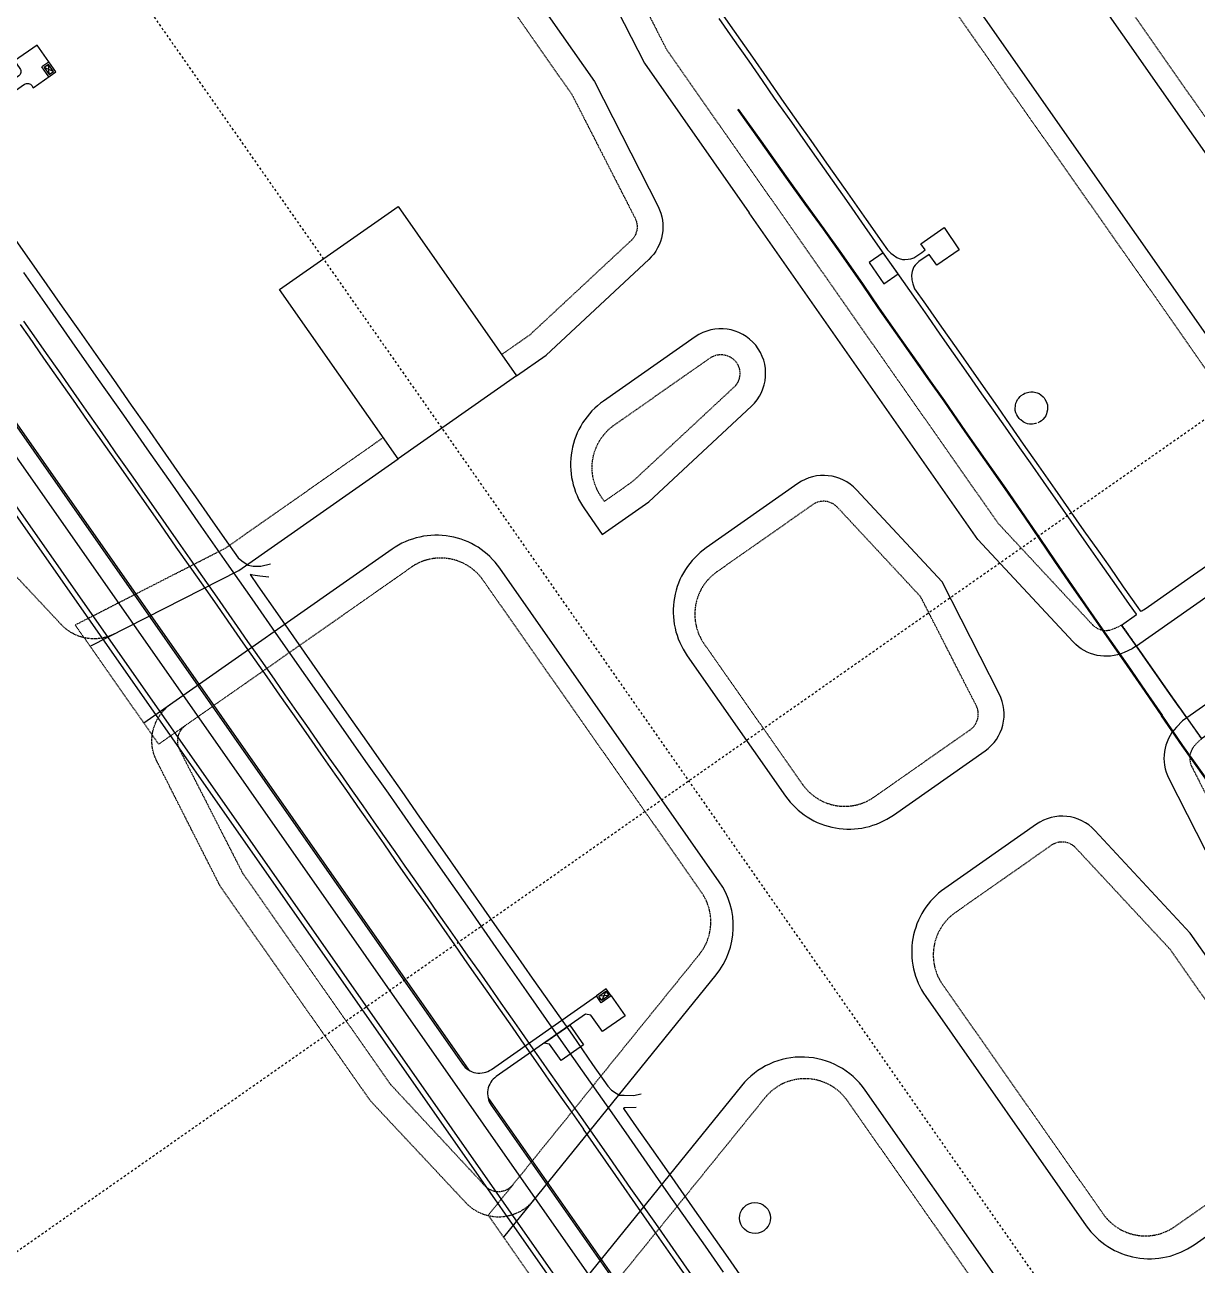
# Model space of a CAD drawing. Header units: millimetres. Extents: x 152904052 to 153933663, y 538271515 to 539240469.
# Drawn here: x 153529410 to 153536220, y 539104976 to 539112177 of the extents above; entities that cross this region are included whole.
import ezdxf

# ---------------------------------------------------------------- set-up
doc = ezdxf.new("R2010")
doc.units = ezdxf.units.MM
doc.linetypes.add('HIDDEN', pattern=[5.08, 2.54, -2.54])
doc.layers.add('BORD', color=7, linetype='Continuous')

msp = doc.modelspace()

# ---------------------------------------------------------------- linework, layer by layer
at = {"layer": 'BORD', "color": 8, "linetype": 'HIDDEN', "ltscale": 5}
for p, q in [((153496404.5, 539081976.6), (153619277.3, 539168013)), ((153516059.1, 539132362.1), (153567681, 539058638.4))]:
    msp.add_line(p, q, dxfattribs=at)
at = {"layer": 'BORD', "color": 137}
for p, q in [((153532640.1, 539112678.8), (153533010.2, 539111954.1)), ((153533010.2, 539111954.1), (153533618.2, 539111085.8))]:
    msp.add_line(p, q, dxfattribs=at)
at = {"layer": 'BORD', "color": 133}
for p, q in [((153529550.6, 539111961), (153529509.6, 539111932.3)), ((153529549.8, 539111875), (153529509.6, 539111932.3)), ((153529576.8, 539111906.1), (153529523.6, 539111929.9)), ((153529552.2, 539111888.9), (153529548.1, 539111947.1)), ((153532787.7, 539106579.5), (153532730.4, 539106539.3)), ((153532816.4, 539106538.5), (153532787.7, 539106579.5)), ((153532759, 539106498.4), (153532730.4, 539106539.3)), ((153532802.5, 539106541), (153532744.3, 539106536.9)), ((153532755.5, 539106520.9), (153532748.1, 539106515.8)), ((153532816.4, 539106538.5), (153532759, 539106498.4)), ((153532785.3, 539106565.6), (153532761.5, 539106512.3))]:
    msp.add_line(p, q, dxfattribs=at)
at = {"layer": 'BORD', "color": 133, "linetype": 'HIDDEN'}
msp.add_line((153529702.7, 539108692.7), (153530187.7, 539108000.1), dxfattribs=at)
at = {"layer": 'BORD', "color": 137, "linetype": 'HIDDEN', "flags": 128}
msp.add_lwpolyline([(153529930.5, 539108640.6, -0.334225), (153529622.5, 539108694.4), (153529065.1, 539109289.4), (153523544.5, 539117173.7), (153523174.4, 539117898.5, -0.323468), (153523220.9, 539118199.4), (153523804.4, 539118790.1), (153529931.6, 539123080.5), (153530634.9, 539123467.3, -0.35228), (153530955.9, 539123410.7), (153531484.5, 539122806.7), (153535915.4, 539116478.7)], format="xyb", dxfattribs=at)
at = {"layer": 'BORD', "color": 133, "linetype": 'Continuous'}
for points in [[(153537477.2, 539097415, 0.415329), (153537523.2, 539097673), (153525052.7, 539115482.7, -0.198912), (153524984, 539115792.8), (153525086.7, 539116375.3, 0.198702), (153525023.1, 539116662.7)], [(153537510.6, 539097368.4, 0.414286), (153537563.5, 539097667.8), (153525077.3, 539115499.9, -0.198912), (153525013.5, 539115787.6), (153525115.5, 539116365.6, 0.199512), (153525046.2, 539116676.5)]]:
    msp.add_lwpolyline(points, format="xyb", dxfattribs=at)
at = {"layer": 'BORD', "color": 133}
for points in [[(153535665.8, 539101743.4, 0.414214), (153535317.7, 539101804.8), (153535302.7, 539101794.3, -0.414214), (153534815.3, 539101880.3), (153525243.4, 539115550.4, -0.013263), (153525233.1, 539115565.9, -0.013263)], [(153528505.4, 539111066, -0.386663), (153528541, 539111223.5), (153529409.3, 539111831.5, -0.414214), (153529451.1, 539111824.2), (153529459.7, 539111811.9), (153529590.7, 539111903.6), (153529481.8, 539112059.3), (153529350.7, 539111967.5), (153529382.2, 539111922.5, -0.414214), (153529374.9, 539111880.7), (153528506.6, 539111272.7, -0.386663), (153528346.4, 539111293.1)], [(153531953.4, 539106141.8, 0.414214), (153532120.5, 539106112.3), (153532730.4, 539106539.3)], [(153532816.4, 539106538.5), (153532896.7, 539106423.9), (153532765.6, 539106332.1), (153532698.5, 539106427.9), (153532666.5, 539106433.6), (153532149.2, 539106071.4, 0.414214), (153532119.8, 539105904.3)], [(153532100.4, 539105949.3), (153534905.4, 539101943.4, 0.414214), (153535239.7, 539101884.4), (153535254.6, 539101894.9, -0.414214), (153535756, 539101806.5)], [(153532119.8, 539105904.3), (153534897.2, 539101937.6, 0.414214), (153535245.4, 539101876.2), (153535260.3, 539101886.7, -0.414214), (153535747.8, 539101800.7)]]:
    msp.add_lwpolyline(points, format="xyb", dxfattribs=at)
at = {"layer": 'BORD', "color": 133, "linetype": 'HIDDEN', "flags": 128}
for points in [[(153533449.8, 539114202.9), (153531729.6, 539112998.4), (153532589.7, 539111770.1), (153532955.1, 539111054.6, -0.335117), (153532932.1, 539110924.1), (153532344, 539110376.7), (153532180.6, 539110262.3)], [(153534028.9, 539113375.6, 0.414113), (153533611.1, 539113449.1), (153532808.5, 539112887.2, 0.374152), (153532773.7, 539112747), (153533139, 539112031.6), (153535062.9, 539109284), (153535610.2, 539108696, 0.319651), (153535735.2, 539108670.3), (153535768.7, 539108685.1), (153535781.3, 539108693.9), (153536245.9, 539108030.4), (153536233.3, 539108021.6), (153536208, 539107995.2, 0.319651), (153536189.3, 539107869), (153536554.7, 539107153.5), (153536809.5, 539106789.7), (153537356.8, 539106201.7, 0.319651), (153537481.8, 539106176), (153537515.3, 539106190.8), (153538306, 539106744.5, 0.414214), (153538379.7, 539107162.3), (153538478, 539107231.2)], [(153533445.6, 539103347.3), (153534911.9, 539104374, 0.414214), (153534985.5, 539104791.8), (153534188.3, 539105930.4, 0.498582), (153533709.4, 539105947.1), (153532591.7, 539104566.8), (153532102.4, 539105265.6), (153533328.4, 539106779.6, 0.334595), (153533341, 539107140.5), (153532071.8, 539108953.1, 0.414214), (153531654, 539109026.8), (153530187.7, 539108000.1)], [(153532364.9, 539105351.4, -0.455041), (153531973.1, 539105337.2), (153531416.4, 539105931.5), (153530545, 539107176), (153530176.6, 539107903, -0.373238), (153530259.4, 539108233.5)], [(153530343.7, 539108109.3, 0.374152), (153530308.9, 539107969.1), (153530674.2, 539107253.7), (153531533.6, 539106026.4), (153532080.9, 539105438.4, 0.456516), (153532247, 539105444.2)], [(153536063.2, 539106809.4), (153535515.9, 539107397.4, 0.374152), (153535372.3, 539107412.6), (153534815.2, 539107022.6, 0.414214), (153534741.6, 539106604.8), (153535673.6, 539105273.6, 0.414214), (153536091.5, 539105200), (153536648.5, 539105590, 0.374152), (153536683.3, 539105730.1), (153536318, 539106445.6), (153536063.2, 539106809.4)]]:
    msp.add_lwpolyline(points, format="xyb", dxfattribs=at)
at = {"layer": 'BORD', "color": 137, "flags": 128}
for points in [[(153533634.1, 539114148.9), (153531938.5, 539112961.6), (153532718.6, 539111847.6), (153533088.7, 539111122.8, -0.335117), (153533034.3, 539110814.3), (153532438.6, 539110259.8)], [(153535867.3, 539108571.1), (153535842.8, 539108553.9), (153535795.9, 539108533.1, -0.319651), (153535500.4, 539108593.8), (153534946, 539109189.5), (153533618.2, 539111085.8)], [(153532191.9, 539105137.8), (153533425.3, 539106660.9, 0.334595), (153533444.2, 539107202.2), (153532170.1, 539109021.9, 0.414214), (153531543.3, 539109132.5), (153530101.6, 539108123)], [(153536159.9, 539108153.3), (153536135.3, 539108136.1), (153536099.8, 539108099.1, 0.319651), (153536055.7, 539107800.8), (153536425.8, 539107076), (153536692.6, 539106695.1), (153537247, 539106099.5, 0.319651), (153537542.4, 539106038.8), (153537589.3, 539106059.5), (153538367.5, 539106604.4, 0.414213), (153538478, 539107231.2), (153539286.7, 539106076.2, 0.414214), (153538660, 539106186.7), (153537881.8, 539105641.8), (153537846.3, 539105604.8, 0.319651), (153537802.3, 539105306.4), (153538172.4, 539104581.7), (153540155.9, 539101749), (153540710.3, 539101153.3, 0.314903), (153541001.6, 539101090.9), (153541006.7, 539101093.1, 0.053004), (153541143.6, 539101168.7), (153541834.8, 539101652.7, 0.414251), (153541944, 539102279.7)], [(153536180.1, 539106904), (153535625.7, 539107499.6, 0.374152), (153535286.2, 539107535.5), (153534753.8, 539107162.7, 0.414214), (153534643.3, 539106535.9), (153535575.3, 539105204.8, 0.414214), (153536202.1, 539105094.3), (153536734.5, 539105467.1, 0.374152), (153536816.9, 539105798.4), (153536446.8, 539106523.1), (153536180.1, 539106904)], [(153533531.6, 539103224.4), (153534973.3, 539104233.9, 0.414214), (153535083.8, 539104860.7), (153534291.5, 539105992.2, 0.498582), (153533573.2, 539106017.3), (153532502.2, 539104694.6)]]:
    msp.add_lwpolyline(points, format="xyb", dxfattribs=at)
at = {"layer": 'BORD', "color": 137}
msp.add_lwpolyline([(153538453.9, 539110641.8), (153538108.8, 539111367.4), (153536697.8, 539113382.5), (153536133.9, 539113955, 0.366113), (153535806, 539113985), (153535285.8, 539113620.7, 0.414214), (153535175.3, 539112994), (153537223, 539110069.6, 0.414214), (153537849.7, 539109959.1), (153538369.9, 539110323.4, 0.366124)], format="xyb", close=True, dxfattribs=at)
msp.add_lwpolyline([(153538478, 539107231.2), (153537540.2, 539108570.5, 0.414214), (153536913.5, 539108681), (153536159.9, 539108153.3), (153535867.3, 539108571.1), (153536621, 539109098.8, 0.414214), (153536731.5, 539109725.5), (153534127.7, 539113444.1)], format="xyb", dxfattribs=at)
at = {"layer": 'BORD', "color": 133, "linetype": 'HIDDEN', "flags": 128}
for points in [[(153537754.8, 539110071.8), (153537727.8, 539110053), (153537695.9, 539110036.3), (153537668.8, 539110025.7), (153537633.9, 539110017.4), (153537600.4, 539110011.4), (153537565.4, 539110009.3), (153537528.1, 539110011.7), (153537490.7, 539110019.2), (153537438.5, 539110036.9), (153537407.1, 539110054.8), (153537372.6, 539110080.3), (153537327.2, 539110129.1), (153537277.9, 539110195.4), (153537184.8, 539110329.9), (153537063.9, 539110501.9), (153536939.7, 539110681.1), (153536775.9, 539110914.2), (153536676.6, 539111057), (153536534.4, 539111260.6), (153536405.3, 539111443.4), (153536266.5, 539111643.6), (153536121.1, 539111849.4), (153535972.1, 539112062.8), (153535855.9, 539112229.5), (153535741.4, 539112392.6), (153535604.2, 539112589.6), (153535449.9, 539112809), (153535276, 539113058.8), (153535259.6, 539113084.3), (153535240.2, 539113123.6), (153535229, 539113158.4), (153535221.1, 539113197.5), (153535218.6, 539113234.2), (153535220.7, 539113271.3), (153535227.4, 539113310.5), (153535242.2, 539113351), (153535267.4, 539113397.8), (153535283.8, 539113422.2)], [(153534203.7, 539113126.4), (153534280.2, 539113016.1), (153534395.6, 539112851), (153534522.4, 539112670.4), (153534674, 539112455.7), (153534835.4, 539112224.3), (153534995.4, 539111996.8), (153535118.4, 539111819.6), (153535244.4, 539111639.5), (153535394, 539111427.5), (153535538.9, 539111220), (153535696.4, 539110995.5), (153535984.6, 539110585.6), (153536100.3, 539110420.3), (153536222.2, 539110245), (153536374.4, 539110027.6), (153536505.7, 539109841.1), (153536635.8, 539109653), (153536658, 539109617.1), (153536666.7, 539109600.6), (153536676.8, 539109567.6), (153536686.1, 539109530.5), (153536689.6, 539109497.3), (153536688.3, 539109456.4), (153536681.9, 539109417.3), (153536670.5, 539109379.5), (153536654.9, 539109343.9), (153536637.4, 539109313.2), (153536609, 539109279.3), (153536573.3, 539109246.2), (153536549.2, 539109226.4), (153536511.5, 539109200.2), (153536473.1, 539109173.3), (153536422.7, 539109138.3), (153536343.7, 539109084.7)], [(153529702.7, 539108692.7), (153530575.7, 539109138.6), (153531492.5, 539109780.5)]]:
    msp.add_lwpolyline(points, dxfattribs=at)
at = {"layer": 'BORD', "color": 133, "ltscale": 10, "flags": 128}
for points in [[(153533443.5, 539112264.1), (153533566.7, 539112087.6), (153533636.8, 539111988.9), (153533721.1, 539111868.7), (153533820.2, 539111726.5), (153533903.3, 539111608.4), (153533975.2, 539111505.6), (153534067.9, 539111373), (153534175.7, 539111220.2), (153534297.2, 539111046.9), (153534387.6, 539110917.5), (153534422.2, 539110870.8), (153534441.5, 539110851.2), (153534454.7, 539110841.1), (153534476.2, 539110826.3), (153534489.8, 539110819.7), (153534509.3, 539110815.1), (153534522.3, 539110814.6), (153534541.3, 539110816.2), (153534556.3, 539110818.2), (153534574.6, 539110824.7), (153534598.5, 539110839.5), (153534621.5, 539110855.9), (153534641.2, 539110870.8), (153534616, 539110904.6), (153534749.8, 539110999.3), (153534838, 539110870.5), (153534708.4, 539110781), (153534663.2, 539110844.2), (153534604.2, 539110802.2), (153534593.7, 539110792.8), (153534582.7, 539110781.7), (153534575.3, 539110772.4), (153534569.6, 539110761.2), (153534564.2, 539110744.4), (153534561.6, 539110722.7), (153534562.4, 539110696.6), (153534568.4, 539110673.3), (153534579.2, 539110645), (153534642.2, 539110554.6), (153534735.2, 539110421.5), (153534819.7, 539110300.8), (153534891, 539110198.8), (153534963.1, 539110096.5), (153535059.6, 539109958.3), (153535132.4, 539109854.3), (153535210.2, 539109743.1), (153535298.4, 539109616.3), (153535393, 539109481.2), (153535472.2, 539109366.6), (153535561.5, 539109239.7), (153535646.4, 539109120.5), (153535712.1, 539109027.4), (153535790.6, 539108913.7), (153535875, 539108793.5), (153535888.9, 539108774.2), (153535890.8, 539108772.9), (153535891.9, 539108772.9), (153535895.5, 539108773.7), (153535899.3, 539108775.3), (153535904.7, 539108778.1), (153535912.2, 539108782.9), (153535937.4, 539108799.9), (153536198.3, 539108983.8), (153536343.7, 539109084.7)], [(153536115.3, 539108215.1), (153536046.4, 539108313.1), (153535984, 539108402.6), (153535933.9, 539108474.3), (153535858.3, 539108583.1), (153535780.6, 539108691.7), (153535867.2, 539108753.9), (153535867.1, 539108755.4), (153535827.1, 539108812.1), (153535751.5, 539108919.7), (153535659, 539109050.9), (153535578, 539109167.7), (153535488.8, 539109294.9), (153535413.1, 539109402.9), (153535327.2, 539109525.1), (153535251.4, 539109633.5), (153535190.7, 539109720.1), (153535106.7, 539109840.6), (153535036.6, 539109939.8), (153534969.6, 539110035.3), (153534892.1, 539110146.5), (153534805.6, 539110270.1), (153534727.7, 539110380.6), (153534655.4, 539110484.5), (153534587.4, 539110581.5), (153534514, 539110687.2), (153534457.8, 539110766.4), (153534378.7, 539110878.7), (153534290.2, 539111006.5), (153534198, 539111138.2), (153534102.3, 539111275.3), (153534009.1, 539111407), (153533946, 539111497.7), (153533865.5, 539111611.9), (153533765.5, 539111751.5), (153533694.6, 539111854.2), (153533617.1, 539111965.7), (153533522.2, 539112099.8), (153533443.6, 539112213.6)], [(153533550.3, 539111684.5), (153533683.2, 539111498.3), (153533829.2, 539111293.3), (153533941, 539111135.8), (153534047.4, 539110990.2), (153534149.7, 539110846.2), (153534276.4, 539110665.8), (153534365, 539110534.2), (153534491, 539110355), (153534605, 539110194), (153534655.6, 539110121.1), (153534749.5, 539109991.6), (153534871.3, 539109813.8), (153534984.5, 539109651), (153535102.3, 539109483.8), (153535217.1, 539109318.4), (153535302.7, 539109192.8), (153535391.3, 539109061.7), (153535490.5, 539108918), (153535585.2, 539108781.6), (153535677.7, 539108648.5), (153535811, 539108457.4), (153535915.5, 539108305.9), (153536013.5, 539108165.6)], [(153533554.3, 539111686.7), (153533687.2, 539111501.1), (153533833.2, 539111296.1), (153533945, 539111138.7), (153534051.4, 539110993.1), (153534153.7, 539110849.1), (153534280.4, 539110668.6), (153534369.1, 539110537), (153534495.1, 539110357.8), (153534609, 539110196.8), (153534659.6, 539110124), (153534753.5, 539109994.5), (153534875.3, 539109816.6), (153534988.7, 539109653.6), (153535106.3, 539109486.7), (153535221.1, 539109321.2), (153535306.8, 539109195.6), (153535395.4, 539109064.5), (153535494.5, 539108920.8), (153535589.3, 539108784.4), (153535681.7, 539108651.4), (153535815, 539108460.2), (153535919.5, 539108308.7), (153536017.6, 539108168.4)], [(153529304.8, 539111002.7), (153529422.6, 539110834.7), (153529539.2, 539110668), (153529628.3, 539110540.5), (153529728.4, 539110398), (153529822.7, 539110263.4), (153529925.1, 539110116.9), (153530028.7, 539109969.2), (153530119.1, 539109840.5), (153530210.5, 539109710.3), (153530325.3, 539109545.7), (153530401.8, 539109436.2), (153530484.4, 539109317.3), (153530570.5, 539109194.7), (153530650.6, 539109081.9), (153530670.2, 539109064.7), (153530708.4, 539109039.3), (153530737.1, 539109034.5), (153530781.4, 539109033.4), (153530837.6, 539109046.8)], [(153532812.5, 539105873.2), (153532650.2, 539106104.2), (153532499.5, 539106318.8), (153532324.5, 539106567.5), (153532147.4, 539106820.1), (153531994.6, 539107040.7), (153531824.3, 539107282.8), (153531668.6, 539107506.1), (153531522.5, 539107715.6), (153531391.7, 539107900.3), (153531220.5, 539108144.5), (153531043, 539108397), (153530884.4, 539108624), (153530731.5, 539108843.9), (153530584.2, 539109053.7), (153530434.6, 539109266.4), (153530269.6, 539109503.4), (153530121, 539109715.8), (153529985.1, 539109910.6), (153529838.9, 539110118.4), (153529685.8, 539110337.3), (153529526.6, 539110564.5), (153529403.8, 539110739.7)], [(153529383.2, 539110437.8), (153529435, 539110362.7), (153529519.3, 539110242.2), (153529602.7, 539110123.6), (153529691.3, 539109997), (153529773.4, 539109879.6), (153529870.1, 539109742), (153529953.9, 539109623), (153530039.7, 539109501), (153530126, 539109376.9), (153530197.7, 539109274.8), (153530288.3, 539109145.1), (153530368.7, 539109030.8), (153530443.8, 539108924), (153530528.9, 539108802.1), (153530607.7, 539108688.9), (153530676.8, 539108589.7), (153530746, 539108490.2), (153530816, 539108390.6), (153530890, 539108284.8), (153530964.5, 539108177.8), (153531042, 539108067.5), (153531129.3, 539107943.2), (153531211.8, 539107825.6), (153531278.5, 539107730.8), (153531356.5, 539107619.9), (153531427.7, 539107518.1), (153531495.4, 539107421.5), (153531562, 539107325.9), (153531620, 539107242.8), (153531685.3, 539107149.9), (153531750.6, 539107057.1), (153531830.6, 539106943.1), (153531905.8, 539106835.4), (153531960.1, 539106756.3), (153532018.6, 539106672.8), (153532093.9, 539106565.9), (153532170.6, 539106456.8), (153532240.9, 539106356.8), (153532313.5, 539106253.6), (153532391, 539106142.5), (153532454.8, 539106050.5), (153532524.6, 539105951.1), (153532586.9, 539105862.5), (153532655.5, 539105764.8)], [(153529402.7, 539110455.8), (153529475.4, 539110352.2), (153529534.1, 539110268.6), (153529605.2, 539110167.5), (153529661.6, 539110086.1), (153529724.1, 539109997.3), (153529778.8, 539109919.5), (153529829.8, 539109846.9), (153529892.1, 539109756.9), (153529938, 539109692), (153529995.5, 539109610.1), (153530051.5, 539109530.4), (153530108.4, 539109449.4), (153530171.5, 539109358.2), (153530229.1, 539109276.4), (153530301.1, 539109172.4), (153530369.2, 539109075.6), (153530442.4, 539108972.5), (153530525.7, 539108853.2), (153530595.7, 539108752.5), (153530644.4, 539108682.9), (153530703.5, 539108597.5), (153530747.8, 539108534.9), (153530804.2, 539108454.6), (153530861.8, 539108372.7), (153530920.9, 539108287.4), (153530988.9, 539108190), (153531045.7, 539108108.7), (153531106.6, 539108022.1), (153531176.8, 539107922.1), (153531241.2, 539107830.6), (153531312.2, 539107729.3), (153531373.7, 539107641.6), (153531438.3, 539107549.7), (153531498.7, 539107463.5), (153531558.9, 539107377.8), (153531618.7, 539107291.8), (153531679.9, 539107204.2), (153531751, 539107102.6), (153531806.3, 539107024), (153531868.3, 539106935.3), (153531922.3, 539106858), (153531984.4, 539106770.3), (153532049.2, 539106678.1), (153532111.1, 539106589.6), (153532175.9, 539106497.5), (153532242, 539106403.9), (153532295.5, 539106327), (153532348.6, 539106251), (153532407.4, 539106166.7), (153532457.1, 539106095.5), (153532508.3, 539106022.4), (153532566, 539105939.7), (153532627.6, 539105851.7), (153532677.9, 539105780)], [(153535286.2, 539109862.4), (153535281.3, 539109861.4), (153535272.8, 539109859.7), (153535264.1, 539109858.6), (153535255, 539109857.5), (153535245.6, 539109858.2), (153535233.9, 539109860.6), (153535224.3, 539109863.4), (153535216, 539109867.7), (153535209, 539109872), (153535195.2, 539109882.7), (153535192.6, 539109885), (153535186.1, 539109892), (153535178.4, 539109902.8), (153535172.1, 539109913.1), (153535167.2, 539109923.5), (153535163.7, 539109937.7), (153535163.2, 539109946.7), (153535164.8, 539109966.5), (153535165, 539109968.3), (153535167.2, 539109979.5), (153535171.9, 539109992.1), (153535177.5, 539110001.9), (153535183.5, 539110010.1), (153535191.2, 539110018.4), (153535198.2, 539110024.7), (153535210.7, 539110033.4), (153535218.9, 539110037.6), (153535227.1, 539110040.7), (153535243, 539110044.2), (153535254, 539110045.5), (153535267, 539110045.6), (153535282.2, 539110042.8), (153535291.7, 539110039.8), (153535302, 539110035.8), (153535312, 539110029.6), (153535325, 539110018), (153535331.2, 539110010.9), (153535336.2, 539110003.3), (153535343.8, 539109990.2), (153535347.8, 539109980.4), (153535350.2, 539109970.7), (153535351.6, 539109952.6), (153535350.4, 539109941.8), (153535347.6, 539109927.6), (153535345.2, 539109918.6), (153535340.4, 539109907.7), (153535334.8, 539109898.6), (153535324.5, 539109885.7), (153535315.9, 539109878.1), (153535305.7, 539109871.1), (153535295.4, 539109865.4)], [(153530827.1, 539108969.8), (153530775.8, 539108975.7), (153530734.4, 539108981.1), (153530718.8, 539108985.2), (153530763.9, 539108919.7), (153530877.6, 539108756.5), (153531032.7, 539108535.2), (153531167.2, 539108342.6), (153531292.6, 539108162.9), (153531395.1, 539108017.5), (153531493.6, 539107876.5), (153531599.7, 539107725.6), (153531703.7, 539107577.2), (153531849.9, 539107368.3), (153532001.2, 539107151.9), (153532152.9, 539106934.9), (153532261.4, 539106781), (153532357.5, 539106642.4), (153532464.9, 539106488.9), (153532590.8, 539106311.1), (153532708.6, 539106140.6), (153532797.2, 539106014.7), (153532819.1, 539105991.8), (153532844.8, 539105973.6), (153532864.8, 539105962.4), (153532892.7, 539105961.9), (153532945.9, 539105961.4), (153532991, 539105970)], [(153538304.9, 539104913.5), (153538109.6, 539105196.7), (153537951.4, 539105421.3), (153537785.4, 539105653.8), (153537598.7, 539105918.7), (153537400.2, 539106203.5), (153537342.3, 539106286), (153537158.7, 539106548.8), (153536974.2, 539106814.3), (153536826.3, 539107021.2), (153536710.7, 539107179.7), (153536525.2, 539107439.2), (153536328.5, 539107716.6), (153536133.1, 539107990.7), (153536013.5, 539108165.6)], [(153538308.9, 539104916.2), (153538113.6, 539105199.4), (153537955.4, 539105424.1), (153537789.4, 539105656.6), (153537602.7, 539105921.5), (153537404.1, 539106206.3), (153537346.3, 539106288.8), (153537162.7, 539106551.6), (153536978.1, 539106817.1), (153536830.2, 539107024), (153536714.6, 539107182.5), (153536529.2, 539107442), (153536332.4, 539107719.4), (153536137, 539107993.5), (153536017.6, 539108168.4)], [(153536115.3, 539108215.1), (153536243.7, 539108034.7), (153536244.6, 539108034), (153536328.3, 539108092), (153536333, 539108090.8), (153536338.5, 539108083.2), (153536444.9, 539107928.5), (153536621.8, 539107675.4), (153536775.2, 539107454), (153536950.7, 539107204), (153537107.8, 539106979.9), (153537327.1, 539106667), (153537529.4, 539106378.4), (153537611.8, 539106261.7), (153537517, 539106194.6), (153537690, 539105944.6), (153537949.5, 539105569.5), (153537979.5, 539105528), (153538077.4, 539105596.3), (153538117.3, 539105539.6), (153538241, 539105361.9), (153538385.3, 539105158.6), (153538543.5, 539104931.8)], [(153533469.5, 539104934.5), (153533364, 539105085.2), (153533261, 539105231.8), (153533149.1, 539105390.5), (153533042.9, 539105543.2), (153532902.5, 539105743.8), (153532812.5, 539105873.2)], [(153532961.3, 539105890.5), (153532897.7, 539105890.1), (153532892.6, 539105889.4), (153532890.9, 539105888.4), (153532888.3, 539105886.6), (153532888.8, 539105884.4), (153532892.7, 539105878.8), (153532962.1, 539105778.1), (153533050.3, 539105653.6), (153533137.7, 539105529.2), (153533287.6, 539105314.4), (153533493.1, 539105021.1), (153533630.4, 539104825.5)], [(153533313.4, 539104822), (153533175.7, 539105017.4), (153533054.7, 539105192.2), (153532940.2, 539105356.4), (153532842.7, 539105496.4), (153532655.5, 539105764.8)], [(153532677.9, 539105780), (153532803.8, 539105600.7), (153532929.2, 539105421.5), (153533073, 539105217.4), (153533191, 539105047.7), (153533338.5, 539104836.3)]]:
    msp.add_lwpolyline(points, dxfattribs=at)
at = {"layer": 'BORD', "color": 133}
for points in [[(153529552.2, 539111888.9), (153529576.8, 539111906.1), (153529548.1, 539111947.1), (153529523.6, 539111929.9)], [(153534400.6, 539110673.3), (153534482.6, 539110730.7), (153534396.5, 539110853.5), (153534314.6, 539110796.2)], [(153532785.3, 539106565.6), (153532802.5, 539106541), (153532761.5, 539106512.3), (153532744.3, 539106536.9)]]:
    msp.add_lwpolyline(points, close=True, dxfattribs=at)
at = {"layer": 'BORD', "color": 137, "flags": 128}
for points in [[(153531578.3, 539111122.4), (153532266.6, 539110139.4), (153531578.5, 539109657.6), (153530890.2, 539110640.6), (153531578.3, 539111122.4)], [(153532266.6, 539110139.4), (153532438.6, 539110259.8)], [(153529789.6, 539108568.6), (153530653.2, 539109009.7), (153531578.5, 539109657.6)]]:
    msp.add_lwpolyline(points, dxfattribs=at)
at = {"layer": 'BORD', "color": 133}
for points in [[(153528491.9, 539111102.7), (153531989.1, 539106108.3)], [(153528505.4, 539111066), (153531953.4, 539106141.8)], [(153532575.7, 539106370), (153532656, 539106255.3), (153532525, 539106163.6), (153532457.9, 539106259.4), (153532425.8, 539106265.1), (153532575.7, 539106370)]]:
    msp.add_lwpolyline(points, dxfattribs=at)
at = {"layer": 'BORD', "color": 133, "flags": 128}
msp.add_lwpolyline([(153533630.8, 539109962.3, 0.932954), (153533304.5, 539110365.6), (153532772.1, 539109992.8, 0.414214), (153532661.6, 539109366.1), (153532764.8, 539109218.6), (153533035.1, 539109407.9)], format="xyb", close=True, dxfattribs=at)
at = {"layer": 'BORD', "color": 133, "linetype": 'HIDDEN', "flags": 128}
for points in [[(153533528.6, 539110072.1), (153532940.6, 539109524.8), (153532777.1, 539109410.3), (153532759.9, 539109434.9, -0.414214), (153532833.5, 539109852.7), (153533390.6, 539110242.8, -0.932954)], [(153534614.1, 539108856.3), (153534130.7, 539109375.7, 0.374152), (153533987.1, 539109390.9), (153533430.1, 539109000.8, 0.414214), (153533356.4, 539108583), (153533927.1, 539107767.9, 0.414214), (153534344.9, 539107694.3), (153534901.9, 539108084.3, 0.374152), (153534936.8, 539108224.4)]]:
    msp.add_lwpolyline(points, format="xyb", close=True, dxfattribs=at)
at = {"layer": 'BORD', "color": 137, "flags": 128}
msp.add_lwpolyline([(153534738.2, 539108943.2), (153534240.5, 539109477.9, 0.374152), (153533901, 539109513.7), (153533368.6, 539109140.9, 0.414214), (153533258.1, 539108514.2), (153533828.8, 539107699.1, 0.414214), (153534455.5, 539107588.6), (153534988, 539107961.4, 0.374152), (153535070.4, 539108292.7)], format="xyb", close=True, dxfattribs=at)
at = {"layer": 'BORD', "color": 133}
msp.add_arc((153532755.5, 539106520.9), 9, 125.00001, 214.99999, dxfattribs=at)
msp.add_ellipse((153533651.8, 539105249.6), major_axis=(-51.6, 73.7), ratio=0.999996, start_param=-1.570796, end_param=4.712389, dxfattribs=at)

doc.saveas('drawing.dxf')
